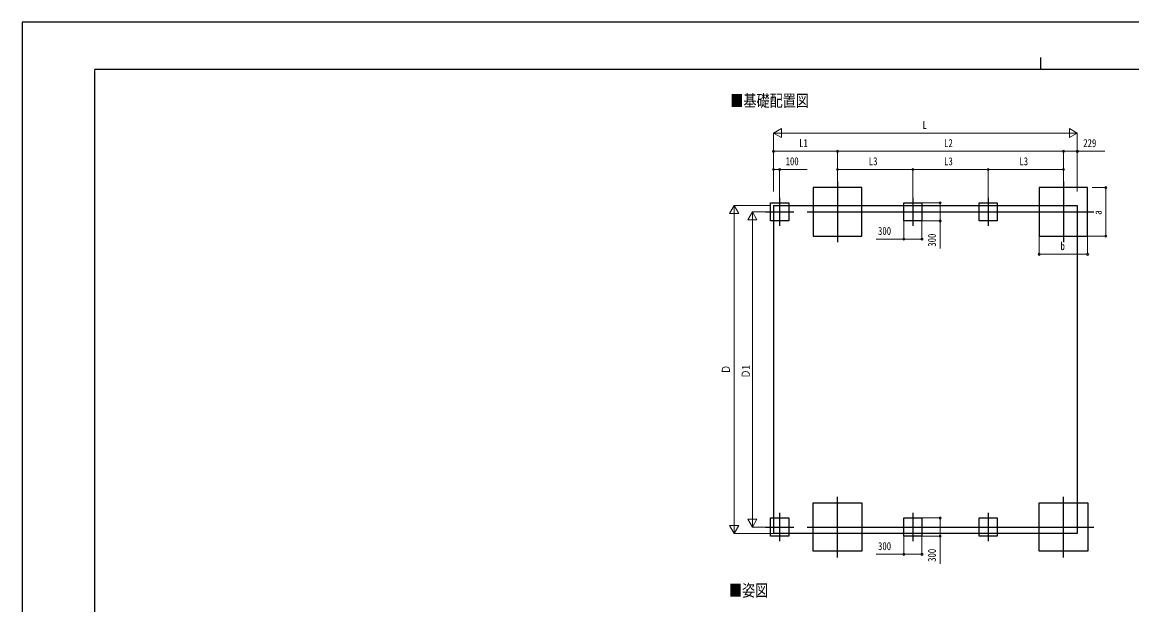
# Model space of a CAD drawing. Units: millimetres, scale not verified. Extents: x -16820 to 16820, y -11880 to 11880.
# Drawn here: x -16820 to 1484, y 2267 to 11880 of the extents above; entities that cross this region are included whole.
import ezdxf
from ezdxf.enums import TextEntityAlignment as Align

# ---------------------------------------------------------------- set-up
doc = ezdxf.new("R2010")
doc.units = ezdxf.units.MM
doc.header["$LTSCALE"] = 40
for name, color, linetype in [('0-2_USER1', 3, 'Continuous'), ('0-4_YKK_12', 2, 'Continuous'), ('0-5_YKK_A1', 4, 'Continuous'), ('0-7_YKK_ZWAK', 7, 'Continuous')]:
    doc.layers.add(name, color=color, linetype=linetype)
doc.layers.add('0-6_YKK_D', color=6, linetype='Continuous', lineweight=18)
doc.styles.add('ＭＳ ゴシック', font='')
doc.styles.get('ＭＳ ゴシック').set_extended_font_data('MS Gothic')

msp = doc.modelspace()

# ---------------------------------------------------------------- linework, layer by layer
at = {"layer": '0-4_YKK_12'}
for p, q in [((-3369.92, 9250), (-3369.92, 8250)), ((355.88, 9250), (355.88, 8250)), ((-4324.92, 8982.5), (-4324.92, 8517.5)), ((-2127.92, 8982.5), (-2127.92, 8517.5)), ((-885.92, 8982.5), (-885.92, 8517.5)), ((-4557.42, 8750), (-4092.42, 8750)), ((-3869.88, 8750), (855.95, 8750)), ((-2360.42, 8750), (-1895.42, 8750)), ((-1118.42, 8750), (-653.42, 8750)), ((-3369.92, 3050), (-3369.92, 4050)), ((355.88, 3050), (355.88, 4050)), ((-4324.92, 3782.5), (-4324.92, 3317.5)), ((-2127.92, 3782.5), (-2127.92, 3317.5)), ((-885.92, 3782.5), (-885.92, 3317.5)), ((-4557.42, 3550), (-4092.42, 3550)), ((-3869.88, 3550), (855.95, 3550)), ((-2360.42, 3550), (-1895.42, 3550)), ((-1118.42, 3550), (-653.42, 3550))]:
    msp.add_line(p, q, dxfattribs=at)
at = {"layer": '0-5_YKK_A1'}
for p, q in [((-4424.88, 8855), (585.12, 8855)), ((-4424.88, 8855), (-4424.88, 3445)), ((585.12, 8855), (585.12, 3445)), ((585.12, 3445), (-4424.88, 3445))]:
    msp.add_line(p, q, dxfattribs=at)
for points in [[(-3769.92, 8350), (-2969.92, 8350), (-2969.92, 9150), (-3769.92, 9150)], [(-44.12, 8350), (755.88, 8350), (755.88, 9150), (-44.12, 9150)], [(-4474.92, 8900), (-4174.92, 8900), (-4174.92, 8600), (-4474.92, 8600)], [(-2277.92, 8900), (-1977.92, 8900), (-1977.92, 8600), (-2277.92, 8600)], [(-1035.92, 8900), (-735.92, 8900), (-735.92, 8600), (-1035.92, 8600)], [(-3769.92, 3950), (-2969.92, 3950), (-2969.92, 3150), (-3769.92, 3150)], [(-43.29, 3950), (756.71, 3950), (756.71, 3150), (-43.29, 3150)], [(-4474.92, 3700), (-4174.92, 3700), (-4174.92, 3400), (-4474.92, 3400)], [(-2277.92, 3700), (-1977.92, 3700), (-1977.92, 3400), (-2277.92, 3400)], [(-1035.92, 3700), (-735.92, 3700), (-735.92, 3400), (-1035.92, 3400)]]:
    msp.add_lwpolyline(points, close=True, dxfattribs=at)
at = {"layer": '0-6_YKK_D'}
for p, q in [((-4424.88, 10050), (-4294.97, 10125)), ((-4294.97, 9975), (-4294.97, 10125)), ((585.12, 10050), (455.22, 10125)), ((455.22, 10125), (455.22, 9975)), ((-4424.88, 9086.76), (-4424.88, 10051)), ((-4424.88, 10050), (-4294.97, 9975)), ((-4424.88, 10050), (-4165.07, 10050)), ((-4274.88, 10050), (435.12, 10050)), ((585.12, 10050), (325.32, 10050)), ((585.12, 10050), (455.22, 9975)), ((585.12, 9086.76), (585.12, 10051)), ((-4424.88, 9087.76), (-4424.88, 9751)), ((-3369.92, 9750), (-4424.88, 9750)), ((-3369.92, 9251), (-3369.92, 9751)), ((-3369.92, 9251), (-3369.92, 9751)), ((-3369.92, 9750), (355.88, 9750)), ((355.88, 9251), (355.88, 9751)), ((355.88, 9251), (355.88, 9751)), ((585.05, 9086.76), (585.05, 9751)), ((-4424.88, 9086.76), (-4424.88, 9451)), ((-4324.92, 8983.5), (-4324.92, 9451)), ((-3369.92, 9251), (-3369.92, 9451)), ((-3369.92, 9450), (-2127.92, 9450)), ((-2127.92, 8983.5), (-2127.92, 9451)), ((-2127.92, 8984.5), (-2127.55, 9450.17)), ((-2127.55, 9449.17), (-885.55, 9448.17)), ((-885.92, 8983.5), (-885.92, 9451)), ((355.88, 9450), (-885.92, 9450)), ((-885.92, 8983.5), (-885.55, 9449.17)), ((355.88, 9252), (355.88, 9451)), ((831.24, 9150), (1056.88, 9150)), ((1055.88, 8350), (1055.88, 9150)), ((-5074.92, 8855), (-5149.92, 8725.1)), ((-4474.88, 8855), (-5075.92, 8855)), ((-5074.92, 8855), (-4999.92, 8725.1)), ((-5074.92, 8855), (-5074.92, 8595.19)), ((-1976.92, 8900), (-1676.92, 8900)), ((-5149.92, 8725.1), (-4999.92, 8725.1)), ((-5074.92, 3595), (-5074.92, 8705)), ((-2277.92, 8599), (-2277.92, 8299)), ((-1977.92, 8599), (-1977.92, 8299)), ((-1976.92, 8600), (-1676.92, 8600)), ((-44.12, 8349), (-44.12, 8049)), ((755.88, 8349), (755.88, 8049)), ((756.88, 8350), (1056.88, 8350)), ((-44.12, 8050), (755.88, 8050)), ((-5074.92, 3445), (-5074.92, 3704.81)), ((-1976.92, 3700), (-1676.92, 3700)), ((-5074.92, 3445), (-5149.92, 3574.9)), ((-4999.92, 3574.9), (-5149.92, 3574.9)), ((-5074.92, 3445), (-4999.92, 3574.9)), ((-4425.88, 3445), (-5075.92, 3445)), ((-2277.92, 3399), (-2277.92, 3099)), ((-1977.92, 3399), (-1977.92, 3099)), ((-1976.92, 3400), (-1676.92, 3400))]:
    msp.add_line(p, q, dxfattribs=at)
at = {"layer": '0-6_YKK_D', "color": 1}
for p, q in [((-4774.92, 8750), (-4849.92, 8620.1)), ((-4849.92, 8620.1), (-4699.92, 8620.1)), ((-4558.42, 8750), (-4775.92, 8750)), ((-4774.92, 8750), (-4699.92, 8620.1)), ((-4774.92, 8750), (-4774.92, 8490.19)), ((-4774.92, 3700), (-4774.92, 8600)), ((-4774.92, 3550), (-4849.92, 3679.9)), ((-4699.92, 3679.9), (-4849.92, 3679.9)), ((-4774.92, 3550), (-4774.92, 3809.81)), ((-4774.92, 3550), (-4699.92, 3679.9)), ((-4558.42, 3550), (-4775.92, 3550))]:
    msp.add_line(p, q, dxfattribs=at)
at = {"layer": '0-6_YKK_D'}
for points in [[(355.88, 9750), (585.05, 9750), (1039.45, 9750)], [(-4424.88, 9450), (-4324.92, 9450), (-3870.52, 9450)], [(-1677.92, 8900), (-1677.92, 8600), (-1677.92, 8145.6)], [(-1977.92, 8300), (-2277.92, 8300), (-2732.32, 8300)], [(-1677.92, 3700), (-1677.92, 3400), (-1677.92, 2945.6)], [(-1977.92, 3100), (-2277.92, 3100), (-2732.32, 3100)]]:
    msp.add_lwpolyline(points, dxfattribs=at)
for centre in [(-4424.88, 9750), (-3369.92, 9750), (-3369.92, 9750), (355.88, 9750), (355.88, 9750), (585.05, 9750), (-4424.88, 9450), (-4324.92, 9450), (-3369.92, 9450), (-2127.92, 9450), (-2127.55, 9449.17), (-885.92, 9450), (-885.55, 9448.17), (355.88, 9450), (1055.88, 9150), (-1677.92, 8900), (-1677.92, 8600), (-2277.92, 8300), (-1977.92, 8300), (1055.88, 8350), (-44.12, 8050), (755.88, 8050), (-1677.92, 3700), (-1677.92, 3400), (-2277.92, 3100), (-1977.92, 3100)]:
    msp.add_circle(centre, 17, dxfattribs=at)
at = {"layer": '0-7_YKK_ZWAK'}
for p, q in [((-19.92, 11300), (-19.92, 11100)), ((15580.08, 11100), (-15619.92, 11100)), ((-15619.92, -10100), (-15619.92, 11100))]:
    msp.add_line(p, q, dxfattribs=at)
msp.add_lwpolyline([(-16820, -11880), (16820, -11880), (16820, 11880), (-16820, 11880)], close=True, dxfattribs=at)

# ---------------------------------------------------------------- texts
at = {"layer": '0-2_USER1', "style": 'ＭＳ ゴシック', "width": 0.8}
for s, p in [('■基礎配置図', (-5137.93, 10427.37)), ('■姿図', (-5161.06, 2345.9))]:
    msp.add_text(s, height=197.9, dxfattribs=at).set_placement(p, align=Align.BOTTOM_LEFT)
at = {"layer": '0-6_YKK_D', "style": 'ＭＳ ゴシック', "width": 0.8}
for s, p in [('L', (-1967.88, 10080)), ('L1', (-4003, 9780)), ('L2', (-1612.62, 9780)), ('229', (683.05, 9780)), ('100', (-4226.92, 9480)), ('L3', (-2854.52, 9480)), ('L3', (-370.62, 9480)), ('300', (-2702.32, 8330)), ('b', (307.88, 8080)), ('300', (-2702.32, 3130))]:
    msp.add_text(s, height=132, dxfattribs=at).set_placement(p, align=Align.BOTTOM_LEFT)
for s, rotation, p in [('L3', 359.954, (-1612.12, 9478.75)), ('a', 90, (1025.88, 8702)), ('300', 90, (-1707.92, 8175.6)), ('Ｄ', 90, (-5104.92, 6078)), ('300', 90, (-1707.92, 2975.6))]:
    msp.add_text(s, height=132, rotation=rotation, dxfattribs=at).set_placement(p, align=Align.BOTTOM_LEFT)
at = {"layer": '0-6_YKK_D', "color": 1, "style": 'ＭＳ ゴシック', "width": 0.8}
msp.add_text('Ｄ1', height=132, rotation=90, dxfattribs=at).set_placement((-4777.59, 6001.2), align=Align.BOTTOM_LEFT)

doc.saveas('drawing.dxf')
